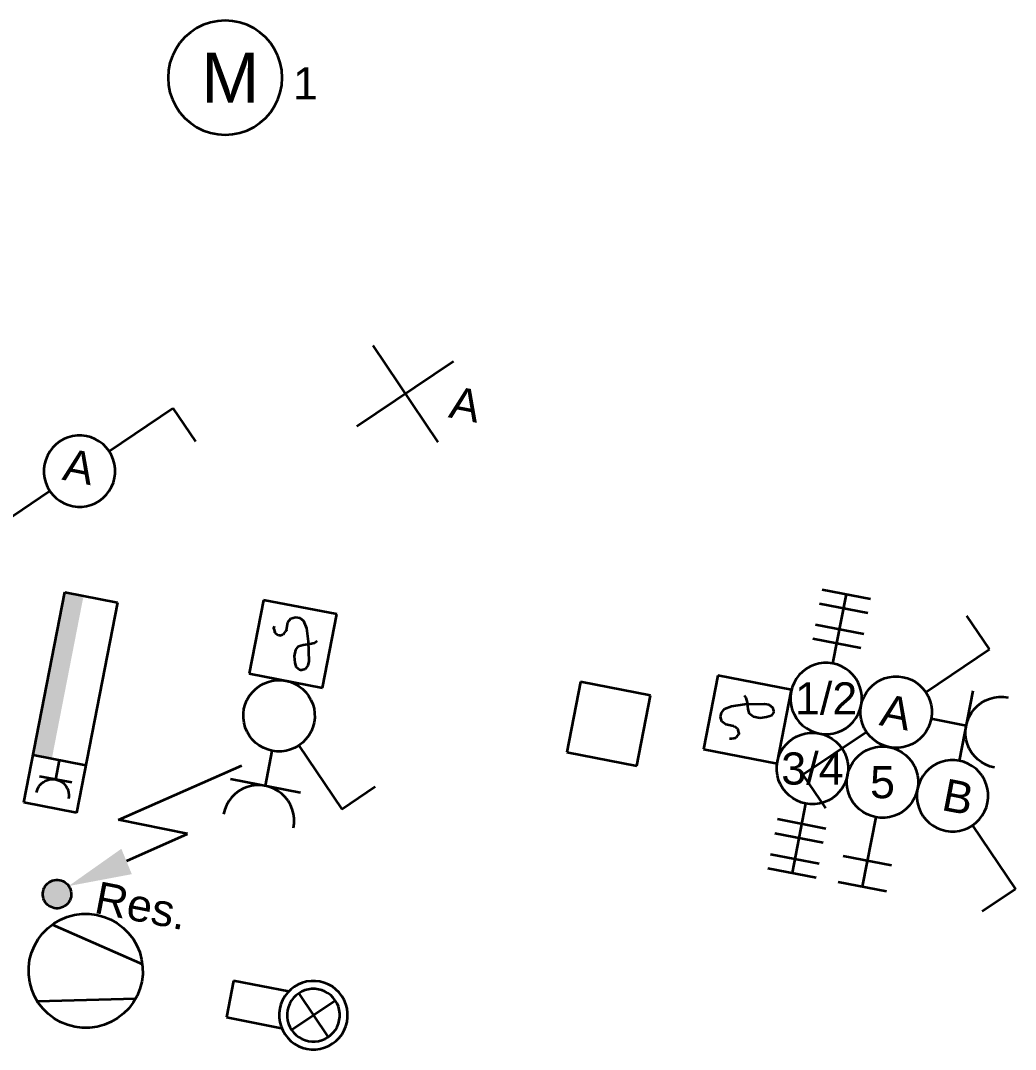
# Model space of a CAD drawing. Extents: x 800 to 1481, y 55 to 490.
# Drawn here: x 1403.79 to 1431.66, y 418.41 to 447.23 of the extents above; entities that cross this region are included whole.
import ezdxf

# ---------------------------------------------------------------- set-up
doc = ezdxf.new("R2010")
doc.units = 0
doc.layers.get('0').update_dxf_attribs({"lineweight": 18})
doc.layers.add('E_Licht', color=7, linetype='Continuous', lineweight=35, true_color=0x0080ff)
doc.layers.add('E_RTH', color=5, linetype='Continuous', lineweight=35, true_color=0x0000ff)
doc.styles.get("Standard").update_dxf_attribs({"font": 'arial.ttf'})

# ---------------------------------------------------------------- blocks, each defined once
blk = doc.blocks.new('Abzweigdose quadratisch (multi) UP-A0Q9B2YFAY', base_point=(1419.092, 426.355))
at = {"color": 0, "lineweight": -2}
for p, q in [((1419.474, 428.701), (1419.092, 426.738)), ((1421.437, 428.318), (1419.474, 428.701)), ((1421.055, 426.355), (1421.437, 428.318)), ((1419.092, 426.738), (1421.055, 426.355))]:
    blk.add_line(p, q, dxfattribs=at)
blk = doc.blocks.new('Spiegelschrank mit Steckdose R.-A0Q9B2YHAY', base_point=(1403.883, 425.04))
at = {"color": 0, "lineweight": -2}
for p, q in [((1403.883, 425.327), (1405.031, 431.216)), ((1405.031, 431.216), (1406.503, 430.929)), ((1406.503, 430.929), (1405.356, 425.04)), ((1405.614, 426.365), (1404.142, 426.652)), ((1404.773, 425.968), (1404.878, 426.508)), ((1405.224, 425.881), (1404.321, 426.056)), ((1404.271, 425.719), (1404.301, 425.771)), ((1404.301, 425.771), (1404.338, 425.819)), ((1404.338, 425.819), (1404.38, 425.862)), ((1404.38, 425.862), (1404.428, 425.898)), ((1404.428, 425.898), (1404.48, 425.929)), ((1404.48, 425.929), (1404.535, 425.952)), ((1404.535, 425.952), (1404.593, 425.968)), ((1404.593, 425.968), (1404.653, 425.976)), ((1404.653, 425.976), (1404.713, 425.976)), ((1404.713, 425.976), (1404.773, 425.968)), ((1404.773, 425.968), (1404.831, 425.953)), ((1404.831, 425.953), (1404.886, 425.93)), ((1404.886, 425.93), (1404.939, 425.9)), ((1404.939, 425.9), (1404.987, 425.864)), ((1404.987, 425.864), (1405.029, 425.822)), ((1405.029, 425.822), (1405.066, 425.774)), ((1405.066, 425.774), (1405.096, 425.722)), ((1404.233, 425.605), (1404.249, 425.663)), ((1404.249, 425.663), (1404.271, 425.719)), ((1405.096, 425.722), (1405.12, 425.667)), ((1405.12, 425.667), (1405.135, 425.609)), ((1405.135, 425.609), (1405.143, 425.549)), ((1405.144, 425.489), (1405.136, 425.429)), ((1405.143, 425.549), (1405.144, 425.489)), ((1405.356, 425.04), (1403.883, 425.327))]:
    blk.add_line(p, q, dxfattribs=at)
for points in [[(1405.553, 431.114), (1405.011, 431.114), (1405.031, 431.216)], [(1404.684, 426.652), (1404.142, 426.652), (1405.553, 431.114)], [(1404.142, 426.652), (1405.553, 431.114), (1405.011, 431.114)], [(1404.664, 426.55), (1404.684, 426.652), (1404.142, 426.652)]]:
    blk.add_solid(points, dxfattribs=at)
blk = doc.blocks.new('Ventilator-A0Q9B2YJAY', base_point=(1404.016, 419.012))
at = {"color": 0, "lineweight": -2}
for p, q in [((1404.719, 421.936), (1404.9, 422.041)), ((1404.9, 422.041), (1405.093, 422.122)), ((1405.093, 422.122), (1405.295, 422.177)), ((1405.295, 422.177), (1405.502, 422.205)), ((1405.502, 422.205), (1405.711, 422.206)), ((1405.711, 422.206), (1405.919, 422.179)), ((1405.919, 422.179), (1406.121, 422.126)), ((1406.121, 422.126), (1406.315, 422.046)), ((1406.315, 422.046), (1406.497, 421.942)), ((1404.406, 421.659), (1404.553, 421.807)), ((1404.553, 421.807), (1404.719, 421.936)), ((1404.677, 421.906), (1407.202, 420.798)), ((1406.497, 421.942), (1406.663, 421.816)), ((1406.663, 421.816), (1406.812, 421.668)), ((1404.175, 421.311), (1404.279, 421.492)), ((1404.279, 421.492), (1404.406, 421.659)), ((1406.812, 421.668), (1406.94, 421.503)), ((1406.94, 421.503), (1407.045, 421.322)), ((1404.096, 421.117), (1404.175, 421.311)), ((1407.045, 421.322), (1407.126, 421.129)), ((1407.126, 421.129), (1407.181, 420.927)), ((1404.016, 420.707), (1404.043, 420.915)), ((1404.043, 420.915), (1404.096, 421.117)), ((1407.181, 420.927), (1407.209, 420.72)), ((1404.017, 420.498), (1404.016, 420.707)), ((1407.209, 420.72), (1407.21, 420.51)), ((1404.045, 420.29), (1404.017, 420.498)), ((1404.1, 420.088), (1404.045, 420.29)), ((1407.184, 420.303), (1407.13, 420.1)), ((1407.21, 420.51), (1407.184, 420.303)), ((1404.181, 419.895), (1404.1, 420.088)), ((1407.13, 420.1), (1407.051, 419.907)), ((1404.286, 419.715), (1404.181, 419.895)), ((1404.258, 419.757), (1407.014, 419.836)), ((1404.414, 419.549), (1404.286, 419.715)), ((1406.947, 419.725), (1406.82, 419.558)), ((1407.051, 419.907), (1406.947, 419.725)), ((1404.563, 419.402), (1404.414, 419.549)), ((1404.729, 419.275), (1404.563, 419.402)), ((1406.673, 419.41), (1406.507, 419.282)), ((1406.82, 419.558), (1406.673, 419.41)), ((1404.911, 419.171), (1404.729, 419.275)), ((1405.105, 419.092), (1404.911, 419.171)), ((1406.326, 419.176), (1406.133, 419.096)), ((1406.507, 419.282), (1406.326, 419.176)), ((1405.307, 419.038), (1405.105, 419.092)), ((1405.515, 419.012), (1405.307, 419.038)), ((1405.724, 419.013), (1405.515, 419.012)), ((1405.931, 419.041), (1405.724, 419.013)), ((1406.133, 419.096), (1405.931, 419.041))]:
    blk.add_line(p, q, dxfattribs=at)
blk = doc.blocks.new('Elektroanschluss-A0Q9B2YLAY', base_point=(1404.41, 422.359))
at = {"color": 0, "lineweight": -2}
for p, q in [((1406.529, 424.836), (1409.986, 426.363)), ((1408.466, 424.445), (1406.529, 424.836)), ((1406.761, 423.691), (1408.466, 424.445)), ((1404.631, 423.116), (1404.679, 423.136)), ((1404.679, 423.136), (1404.73, 423.15)), ((1404.73, 423.15), (1404.782, 423.157)), ((1404.782, 423.157), (1404.834, 423.157)), ((1404.834, 423.157), (1404.886, 423.15)), ((1404.886, 423.15), (1404.936, 423.137)), ((1404.936, 423.137), (1404.985, 423.117)), ((1404.417, 422.834), (1404.43, 422.885)), ((1404.43, 422.885), (1404.45, 422.933)), ((1404.45, 422.933), (1404.476, 422.979)), ((1404.476, 422.979), (1404.508, 423.02)), ((1404.508, 423.02), (1404.544, 423.058)), ((1404.544, 423.058), (1404.586, 423.09)), ((1404.586, 423.09), (1404.631, 423.116)), ((1404.985, 423.117), (1405.03, 423.091)), ((1405.03, 423.091), (1405.072, 423.06)), ((1405.072, 423.06), (1405.109, 423.023)), ((1405.109, 423.023), (1405.141, 422.981)), ((1405.141, 422.981), (1405.167, 422.936)), ((1405.167, 422.936), (1405.188, 422.888)), ((1405.188, 422.888), (1405.201, 422.837)), ((1404.41, 422.782), (1404.417, 422.834)), ((1404.41, 422.73), (1404.41, 422.782)), ((1404.417, 422.678), (1404.41, 422.73)), ((1404.431, 422.628), (1404.417, 422.678)), ((1404.451, 422.58), (1404.431, 422.628)), ((1404.478, 422.534), (1404.451, 422.58)), ((1405.169, 422.582), (1405.143, 422.537)), ((1405.189, 422.631), (1405.169, 422.582)), ((1405.202, 422.681), (1405.189, 422.631)), ((1405.201, 422.837), (1405.208, 422.786)), ((1405.209, 422.733), (1405.202, 422.681)), ((1405.208, 422.786), (1405.209, 422.733)), ((1404.51, 422.493), (1404.478, 422.534)), ((1404.547, 422.456), (1404.51, 422.493)), ((1404.588, 422.424), (1404.547, 422.456)), ((1404.634, 422.398), (1404.588, 422.424)), ((1404.682, 422.379), (1404.634, 422.398)), ((1404.733, 422.365), (1404.682, 422.379)), ((1404.785, 422.359), (1404.733, 422.365)), ((1404.837, 422.359), (1404.785, 422.359)), ((1404.889, 422.366), (1404.837, 422.359)), ((1404.939, 422.38), (1404.889, 422.366)), ((1404.988, 422.4), (1404.939, 422.38)), ((1405.033, 422.426), (1404.988, 422.4)), ((1405.074, 422.458), (1405.033, 422.426)), ((1405.111, 422.495), (1405.074, 422.458)), ((1405.143, 422.537), (1405.111, 422.495))]:
    blk.add_line(p, q, dxfattribs=at)
for points in [[(1406.905, 423.317), (1405.605, 423.317), (1406.612, 424.028)], [(1404.985, 423.117), (1404.641, 423.117), (1404.929, 423.136)], [(1404.641, 423.117), (1404.929, 423.136), (1404.679, 423.136)], [(1404.929, 423.136), (1404.679, 423.136), (1404.886, 423.15)], [(1404.679, 423.136), (1404.886, 423.15), (1404.75, 423.15)], [(1404.886, 423.15), (1404.75, 423.15), (1404.782, 423.157)], [(1405.135, 422.984), (1406.905, 423.317), (1405.605, 423.317)], [(1405.198, 422.834), (1404.417, 422.834), (1405.188, 422.888)], [(1404.417, 422.834), (1405.188, 422.888), (1404.435, 422.888)], [(1405.188, 422.888), (1404.435, 422.888), (1405.165, 422.933)], [(1404.435, 422.888), (1405.165, 422.933), (1404.45, 422.933)], [(1405.165, 422.933), (1404.45, 422.933), (1405.141, 422.981)], [(1404.45, 422.933), (1405.141, 422.981), (1404.482, 422.981)], [(1405.141, 422.981), (1404.482, 422.981), (1405.106, 423.02)], [(1404.482, 422.981), (1405.106, 423.02), (1404.508, 423.02)], [(1405.106, 423.02), (1404.508, 423.02), (1405.072, 423.06)], [(1404.508, 423.02), (1405.072, 423.06), (1404.552, 423.06)], [(1405.072, 423.06), (1404.552, 423.06), (1405.027, 423.09)], [(1404.552, 423.06), (1405.027, 423.09), (1404.586, 423.09)], [(1405.027, 423.09), (1404.586, 423.09), (1404.985, 423.117)], [(1404.586, 423.09), (1404.985, 423.117), (1404.641, 423.117)], [(1405.205, 422.73), (1404.41, 422.73), (1405.208, 422.786)], [(1404.41, 422.73), (1405.208, 422.786), (1404.414, 422.786)], [(1404.42, 422.681), (1405.205, 422.73), (1404.41, 422.73)], [(1405.208, 422.786), (1404.414, 422.786), (1405.198, 422.834)], [(1404.414, 422.786), (1405.198, 422.834), (1404.417, 422.834)], [(1405.202, 422.681), (1404.42, 422.681), (1405.205, 422.73)], [(1404.431, 422.628), (1405.202, 422.681), (1404.42, 422.681)], [(1405.184, 422.628), (1404.431, 422.628), (1405.202, 422.681)], [(1404.454, 422.582), (1405.184, 422.628), (1404.431, 422.628)], [(1405.169, 422.582), (1404.454, 422.582), (1405.184, 422.628)], [(1404.478, 422.534), (1405.169, 422.582), (1404.454, 422.582)], [(1405.137, 422.534), (1404.478, 422.534), (1405.169, 422.582)], [(1404.512, 422.495), (1405.137, 422.534), (1404.478, 422.534)], [(1405.111, 422.495), (1404.512, 422.495), (1405.137, 422.534)], [(1404.547, 422.456), (1405.111, 422.495), (1404.512, 422.495)], [(1405.067, 422.456), (1404.547, 422.456), (1405.111, 422.495)], [(1404.592, 422.426), (1405.067, 422.456), (1404.547, 422.456)], [(1405.033, 422.426), (1404.592, 422.426), (1405.067, 422.456)], [(1404.634, 422.398), (1405.033, 422.426), (1404.592, 422.426)], [(1404.977, 422.398), (1404.634, 422.398), (1405.033, 422.426)], [(1404.69, 422.38), (1404.977, 422.398), (1404.634, 422.398)], [(1404.939, 422.38), (1404.69, 422.38), (1404.977, 422.398)], [(1404.733, 422.365), (1404.939, 422.38), (1404.69, 422.38)], [(1404.869, 422.365), (1404.733, 422.365), (1404.939, 422.38)], [(1404.837, 422.359), (1404.869, 422.365), (1404.733, 422.365)]]:
    blk.add_solid(points, dxfattribs=at)
blk = doc.blocks.new('Bauteilbeschriftung-A0Q9B2YNAY', base_point=(1405.815, 421.785))
at = {"color": 0, "linetype": 'ByBlock', "lineweight": -2, "ltscale": 0.35, "insert": (1405.987, 423.123), "char_height": 0.9, "attachment_point": 1, "rotation": 348.97}
blk.add_mtext('{\\fArial;Res.}', dxfattribs=at)
blk = doc.blocks.new('Temperaturmelder_ UP-A0Q9B2YPAY', base_point=(1410.19, 428.535))
at = {"color": 0, "linetype": 'ByBlock', "lineweight": -2, "ltscale": 0.35}
for p, q in [((1410.592, 430.998), (1410.19, 428.937)), ((1412.653, 430.597), (1410.592, 430.998)), ((1411.238, 430.157), (1411.28, 430.375)), ((1411.28, 430.375), (1411.362, 430.481)), ((1411.362, 430.481), (1411.492, 430.517)), ((1411.492, 430.517), (1411.609, 430.494)), ((1411.609, 430.494), (1411.716, 430.413)), ((1411.716, 430.413), (1411.799, 430.213)), ((1412.252, 428.535), (1412.653, 430.597)), ((1410.883, 430.217), (1410.885, 430.226)), ((1410.883, 430.208), (1410.883, 430.217)), ((1410.884, 430.2), (1410.883, 430.208)), ((1410.886, 430.191), (1410.884, 430.2)), ((1410.893, 430.267), (1410.885, 430.226)), ((1410.886, 430.191), (1410.912, 430.097)), ((1410.915, 430.09), (1410.912, 430.097)), ((1410.918, 430.084), (1410.915, 430.09)), ((1410.922, 430.078), (1410.918, 430.084)), ((1410.927, 430.072), (1410.922, 430.078)), ((1410.932, 430.068), (1410.927, 430.072)), ((1410.932, 430.068), (1411.001, 430.014)), ((1411.164, 430.048), (1411.224, 430.125)), ((1411.229, 430.133), (1411.224, 430.125)), ((1411.233, 430.14), (1411.229, 430.133)), ((1411.236, 430.148), (1411.233, 430.14)), ((1411.238, 430.157), (1411.236, 430.148)), ((1411.799, 430.213), (1411.848, 429.837)), ((1411.007, 430.01), (1411.001, 430.014)), ((1411.014, 430.007), (1411.007, 430.01)), ((1411.021, 430.005), (1411.014, 430.007)), ((1411.028, 430.003), (1411.021, 430.005)), ((1411.036, 430.003), (1411.028, 430.003)), ((1411.043, 430.003), (1411.036, 430.003)), ((1411.051, 430.005), (1411.043, 430.003)), ((1411.051, 430.005), (1411.135, 430.028)), ((1411.142, 430.031), (1411.135, 430.028)), ((1411.148, 430.034), (1411.142, 430.031)), ((1411.154, 430.038), (1411.148, 430.034)), ((1411.159, 430.043), (1411.154, 430.038)), ((1411.164, 430.048), (1411.159, 430.043)), ((1411.707, 429.742), (1411.895, 429.766)), ((1411.848, 429.837), (1411.862, 429.284)), ((1411.895, 429.766), (1412.025, 429.802)), ((1412.025, 429.802), (1412.095, 429.85)), ((1411.462, 429.423), (1411.496, 429.599)), ((1411.496, 429.599), (1411.578, 429.706)), ((1411.578, 429.706), (1411.707, 429.742)), ((1411.486, 429.235), (1411.462, 429.423)), ((1411.522, 429.105), (1411.486, 429.235)), ((1411.862, 429.284), (1411.84, 429.166)), ((1410.19, 428.937), (1412.252, 428.535)), ((1411.599, 429.046), (1411.522, 429.105)), ((1411.607, 429.041), (1411.599, 429.046)), ((1411.616, 429.037), (1411.607, 429.041)), ((1411.625, 429.033), (1411.616, 429.037)), ((1411.635, 429.031), (1411.625, 429.033)), ((1411.645, 429.031), (1411.635, 429.031)), ((1411.655, 429.032), (1411.645, 429.031)), ((1411.665, 429.034), (1411.655, 429.032)), ((1411.758, 429.06), (1411.665, 429.034)), ((1411.84, 429.166), (1411.758, 429.06))]:
    blk.add_line(p, q, dxfattribs=at)
blk = doc.blocks.new('Schalter_ Schema 0_ UP-A0Q9B2YRAY', base_point=(1410.032, 425.141))
at = {"color": 0, "linetype": 'ByBlock', "lineweight": -2, "ltscale": 0.35}
for p, q in [((1410.471, 428.584), (1410.584, 428.65)), ((1410.584, 428.65), (1410.705, 428.7)), ((1410.705, 428.7), (1410.831, 428.735)), ((1410.831, 428.735), (1410.96, 428.752)), ((1410.96, 428.752), (1411.091, 428.753)), ((1411.091, 428.753), (1411.221, 428.736)), ((1411.221, 428.736), (1411.347, 428.703)), ((1411.347, 428.703), (1411.468, 428.653)), ((1411.468, 428.653), (1411.582, 428.588)), ((1410.196, 428.307), (1410.275, 428.411)), ((1410.275, 428.411), (1410.367, 428.504)), ((1410.367, 428.504), (1410.471, 428.584)), ((1411.582, 428.588), (1411.686, 428.509)), ((1411.686, 428.509), (1411.779, 428.417)), ((1411.779, 428.417), (1411.859, 428.313)), ((1410.048, 427.946), (1410.082, 428.072)), ((1410.082, 428.072), (1410.131, 428.193)), ((1410.131, 428.193), (1410.196, 428.307)), ((1411.859, 428.313), (1411.925, 428.2)), ((1411.925, 428.2), (1411.975, 428.08)), ((1411.975, 428.08), (1412.01, 427.954)), ((1410.032, 427.816), (1410.048, 427.946)), ((1410.032, 427.685), (1410.032, 427.816)), ((1412.01, 427.954), (1412.027, 427.824)), ((1412.027, 427.824), (1412.028, 427.693)), ((1410.05, 427.556), (1410.032, 427.685)), ((1410.084, 427.43), (1410.05, 427.556)), ((1412.011, 427.563), (1411.978, 427.437)), ((1412.028, 427.693), (1412.011, 427.563)), ((1410.135, 427.309), (1410.084, 427.43)), ((1410.2, 427.196), (1410.135, 427.309)), ((1410.28, 427.092), (1410.2, 427.196)), ((1411.863, 427.202), (1411.784, 427.098)), ((1411.928, 427.316), (1411.863, 427.202)), ((1411.978, 427.437), (1411.928, 427.316)), ((1410.373, 427), (1410.28, 427.092)), ((1410.477, 426.921), (1410.373, 427)), ((1410.591, 426.856), (1410.477, 426.921)), ((1411.589, 426.925), (1411.476, 426.86)), ((1411.588, 426.925), (1412.791, 425.141)), ((1411.692, 427.005), (1411.589, 426.925)), ((1411.784, 427.098), (1411.692, 427.005)), ((1410.712, 426.806), (1410.591, 426.856)), ((1410.838, 426.773), (1410.712, 426.806)), ((1410.968, 426.757), (1410.838, 426.773)), ((1411.099, 426.757), (1410.968, 426.757)), ((1411.229, 426.775), (1411.099, 426.757)), ((1411.355, 426.809), (1411.229, 426.775)), ((1411.476, 426.86), (1411.355, 426.809)), ((1412.791, 425.141), (1413.726, 425.771))]:
    blk.add_line(p, q, dxfattribs=at)
blk = doc.blocks.new('Steckdose T13_ UP-A0Q9B2YTAY', base_point=(1409.474, 424.619))
at = {"color": 0, "linetype": 'ByBlock', "lineweight": -2, "ltscale": 0.35}
for p, q in [((1410.647, 425.792), (1410.838, 426.773)), ((1411.629, 425.6), (1409.666, 425.983)), ((1410.131, 425.756), (1410.01, 425.705)), ((1410.257, 425.79), (1410.131, 425.756)), ((1410.387, 425.808), (1410.257, 425.79)), ((1410.517, 425.808), (1410.387, 425.808)), ((1410.647, 425.792), (1410.517, 425.808)), ((1410.774, 425.758), (1410.647, 425.792)), ((1410.895, 425.709), (1410.774, 425.758)), ((1409.702, 425.466), (1409.622, 425.362)), ((1409.794, 425.559), (1409.702, 425.466)), ((1409.897, 425.639), (1409.794, 425.559)), ((1410.01, 425.705), (1409.897, 425.639)), ((1411.008, 425.644), (1410.895, 425.709)), ((1411.112, 425.564), (1411.008, 425.644)), ((1411.205, 425.472), (1411.112, 425.564)), ((1411.285, 425.369), (1411.205, 425.472)), ((1409.557, 425.249), (1409.508, 425.128)), ((1409.622, 425.362), (1409.557, 425.249)), ((1411.351, 425.256), (1411.285, 425.369)), ((1411.402, 425.135), (1411.351, 425.256)), ((1409.508, 425.128), (1409.474, 425.001)), ((1411.436, 425.009), (1411.402, 425.135)), ((1411.454, 424.879), (1411.436, 425.009)), ((1411.454, 424.749), (1411.454, 424.879)), ((1411.438, 424.619), (1411.454, 424.749))]:
    blk.add_line(p, q, dxfattribs=at)
blk = doc.blocks.new('Deckenauslass-A0Q9B2YVAY', base_point=(1413.212, 435.424))
at = {"color": 0, "lineweight": -2}
for p, q in [((1413.654, 438.131), (1415.478, 435.424)), ((1413.212, 435.866), (1415.919, 437.69))]:
    blk.add_line(p, q, dxfattribs=at)
blk = doc.blocks.new('Bauteilbeschriftung-A0Q9B2YXAY', base_point=(1415.752, 435.96))
at = {"color": 0, "linetype": 'ByBlock', "lineweight": -2, "ltscale": 0.35, "insert": (1415.924, 437.004), "char_height": 0.9, "attachment_point": 1, "rotation": 348.97}
blk.add_mtext('{\\fArial;A}', dxfattribs=at)
blk = doc.blocks.new('Motor allgemein-A0Q9B2Z3AY', base_point=(1407.921, 444.031))
at = {"color": 0, "linetype": 'ByBlock', "lineweight": -2, "ltscale": 0.35}
for p, q in [((1408.908, 447.109), (1408.721, 447.017)), ((1409.107, 447.177), (1408.908, 447.109)), ((1409.312, 447.217), (1409.107, 447.177)), ((1409.521, 447.231), (1409.312, 447.217)), ((1409.73, 447.217), (1409.521, 447.231)), ((1409.935, 447.177), (1409.73, 447.217)), ((1410.133, 447.109), (1409.935, 447.177)), ((1410.321, 447.017), (1410.133, 447.109)), ((1408.547, 446.9), (1408.389, 446.762)), ((1408.721, 447.017), (1408.547, 446.9)), ((1410.495, 446.9), (1410.321, 447.017)), ((1410.652, 446.762), (1410.495, 446.9)), ((1408.251, 446.605), (1408.135, 446.431)), ((1408.389, 446.762), (1408.251, 446.605)), ((1410.79, 446.605), (1410.652, 446.762)), ((1410.906, 446.431), (1410.79, 446.605)), ((1408.042, 446.243), (1407.975, 446.045)), ((1408.135, 446.431), (1408.042, 446.243)), ((1410.999, 446.243), (1410.906, 446.431)), ((1411.066, 446.045), (1410.999, 446.243)), ((1407.975, 446.045), (1407.934, 445.84)), ((1411.107, 445.84), (1411.066, 446.045)), ((1407.934, 445.84), (1407.921, 445.631)), ((1407.921, 445.631), (1407.934, 445.422)), ((1411.121, 445.631), (1411.107, 445.84)), ((1411.107, 445.422), (1411.121, 445.631)), ((1407.934, 445.422), (1407.975, 445.217)), ((1411.066, 445.217), (1411.107, 445.422)), ((1407.975, 445.217), (1408.042, 445.019)), ((1410.999, 445.019), (1411.066, 445.217)), ((1408.042, 445.019), (1408.135, 444.831)), ((1408.135, 444.831), (1408.251, 444.657)), ((1410.79, 444.657), (1410.906, 444.831)), ((1410.906, 444.831), (1410.999, 445.019)), ((1408.251, 444.657), (1408.389, 444.5)), ((1408.389, 444.5), (1408.547, 444.362)), ((1410.495, 444.362), (1410.652, 444.5)), ((1410.652, 444.5), (1410.79, 444.657)), ((1408.547, 444.362), (1408.721, 444.245)), ((1408.721, 444.245), (1408.908, 444.153)), ((1410.133, 444.153), (1410.321, 444.245)), ((1410.321, 444.245), (1410.495, 444.362)), ((1408.908, 444.153), (1409.107, 444.086)), ((1409.107, 444.086), (1409.312, 444.045)), ((1409.312, 444.045), (1409.521, 444.031)), ((1409.521, 444.031), (1409.73, 444.045)), ((1409.73, 444.045), (1409.935, 444.086)), ((1409.935, 444.086), (1410.133, 444.153))]:
    blk.add_line(p, q, dxfattribs=at)
at = {"color": 0, "linetype": 'ByBlock', "lineweight": -2, "ltscale": 0.35, "insert": (1408.851, 446.331), "char_height": 1.4, "attachment_point": 1}
blk.add_mtext('{\\fArial;M}', dxfattribs=at)
blk = doc.blocks.new('Bauteilbeschriftung-A0Q9B2Z5AY', base_point=(1411.421, 445.022))
at = {"color": 0, "linetype": 'ByBlock', "lineweight": -2, "ltscale": 0.35, "insert": (1411.421, 445.922), "char_height": 0.9, "attachment_point": 1}
blk.add_mtext('{\\fArial;1}', dxfattribs=at)
blk = doc.blocks.new('Temperaturmelder_ UP-A0Q9B2ZZAY', base_point=(1422.921, 426.42))
at = {"color": 0, "linetype": 'ByBlock', "lineweight": -2, "ltscale": 0.35}
for p, q in [((1423.322, 428.882), (1422.921, 426.821)), ((1425.384, 428.481), (1423.322, 428.882)), ((1424.117, 428.254), (1424.069, 428.324)), ((1424.982, 426.42), (1425.384, 428.481)), ((1423.706, 428.028), (1424.082, 428.077)), ((1424.082, 428.077), (1424.635, 428.092)), ((1424.153, 428.125), (1424.117, 428.254)), ((1424.177, 427.937), (1424.153, 428.125)), ((1424.635, 428.092), (1424.753, 428.069)), ((1424.753, 428.069), (1424.859, 427.987)), ((1423.402, 427.721), (1423.425, 427.839)), ((1423.425, 427.839), (1423.506, 427.945)), ((1423.506, 427.945), (1423.706, 428.028)), ((1424.213, 427.807), (1424.177, 427.937)), ((1424.319, 427.725), (1424.213, 427.807)), ((1424.814, 427.751), (1424.684, 427.715)), ((1424.872, 427.828), (1424.814, 427.751)), ((1424.859, 427.987), (1424.885, 427.894)), ((1424.878, 427.836), (1424.872, 427.828)), ((1424.882, 427.845), (1424.878, 427.836)), ((1424.886, 427.855), (1424.882, 427.845)), ((1424.885, 427.894), (1424.887, 427.884)), ((1424.887, 427.864), (1424.886, 427.855)), ((1424.887, 427.884), (1424.888, 427.874)), ((1424.888, 427.874), (1424.887, 427.864)), ((1423.438, 427.592), (1423.402, 427.721)), ((1423.544, 427.51), (1423.438, 427.592)), ((1423.762, 427.467), (1423.544, 427.51)), ((1423.762, 427.467), (1423.77, 427.465)), ((1423.77, 427.465), (1423.779, 427.462)), ((1423.779, 427.462), (1423.786, 427.458)), ((1424.496, 427.691), (1424.319, 427.725)), ((1424.684, 427.715), (1424.496, 427.691)), ((1423.786, 427.458), (1423.793, 427.453)), ((1423.871, 427.393), (1423.793, 427.453)), ((1423.851, 427.161), (1423.905, 427.231)), ((1423.871, 427.393), (1423.876, 427.389)), ((1423.876, 427.389), (1423.881, 427.383)), ((1423.881, 427.383), (1423.885, 427.377)), ((1423.885, 427.377), (1423.888, 427.371)), ((1423.888, 427.371), (1423.891, 427.364)), ((1423.914, 427.28), (1423.891, 427.364)), ((1423.909, 427.237), (1423.905, 427.231)), ((1423.912, 427.243), (1423.909, 427.237)), ((1423.914, 427.25), (1423.912, 427.243)), ((1423.914, 427.28), (1423.916, 427.273)), ((1423.916, 427.258), (1423.914, 427.25)), ((1423.916, 427.273), (1423.916, 427.265)), ((1423.916, 427.265), (1423.916, 427.258)), ((1423.652, 427.122), (1423.693, 427.114)), ((1423.702, 427.113), (1423.693, 427.114)), ((1423.711, 427.113), (1423.702, 427.113)), ((1423.719, 427.113), (1423.711, 427.113)), ((1423.728, 427.115), (1423.719, 427.113)), ((1423.728, 427.115), (1423.822, 427.141)), ((1423.829, 427.144), (1423.822, 427.141)), ((1423.835, 427.147), (1423.829, 427.144)), ((1423.841, 427.151), (1423.835, 427.147)), ((1423.847, 427.156), (1423.841, 427.151)), ((1423.851, 427.161), (1423.847, 427.156)), ((1422.921, 426.821), (1424.982, 426.42))]:
    blk.add_line(p, q, dxfattribs=at)
blk = doc.blocks.new('Storentaster_ UP_ 2-fach-A0Q9B301AY', base_point=(1424.727, 423.225))
at = {"color": 0, "lineweight": -2}
for p, q in [((1425.414, 427.107), (1425.527, 427.173)), ((1425.527, 427.173), (1425.648, 427.223)), ((1425.648, 427.223), (1425.774, 427.257)), ((1425.774, 427.257), (1425.904, 427.275)), ((1425.904, 427.275), (1426.035, 427.276)), ((1426.035, 427.276), (1426.164, 427.259)), ((1426.164, 427.259), (1426.291, 427.226)), ((1426.291, 427.226), (1426.412, 427.176)), ((1426.412, 427.176), (1426.525, 427.111)), ((1425.139, 426.83), (1425.219, 426.934)), ((1425.219, 426.934), (1425.311, 427.027)), ((1425.311, 427.027), (1425.414, 427.107)), ((1426.525, 427.111), (1426.629, 427.032)), ((1426.629, 427.032), (1426.722, 426.94)), ((1426.722, 426.94), (1426.802, 426.836)), ((1424.991, 426.469), (1425.025, 426.595)), ((1425.025, 426.595), (1425.074, 426.716)), ((1425.074, 426.716), (1425.139, 426.83)), ((1426.802, 426.836), (1426.868, 426.723)), ((1426.868, 426.723), (1426.919, 426.603)), ((1426.919, 426.603), (1426.953, 426.476)), ((1424.975, 426.339), (1424.991, 426.469)), ((1424.975, 426.208), (1424.975, 426.339)), ((1426.953, 426.476), (1426.971, 426.347)), ((1426.971, 426.347), (1426.971, 426.216)), ((1424.993, 426.079), (1424.975, 426.208)), ((1425.027, 425.952), (1424.993, 426.079)), ((1426.955, 426.086), (1426.921, 425.96)), ((1426.971, 426.216), (1426.955, 426.086)), ((1425.078, 425.832), (1425.027, 425.952)), ((1425.144, 425.719), (1425.078, 425.832)), ((1426.872, 425.839), (1426.807, 425.725)), ((1426.921, 425.96), (1426.872, 425.839)), ((1425.224, 425.615), (1425.144, 425.719)), ((1425.317, 425.523), (1425.224, 425.615)), ((1425.421, 425.444), (1425.317, 425.523)), ((1425.534, 425.379), (1425.421, 425.444)), ((1426.532, 425.448), (1426.419, 425.382)), ((1426.635, 425.528), (1426.532, 425.448)), ((1426.727, 425.621), (1426.635, 425.528)), ((1426.807, 425.725), (1426.727, 425.621)), ((1425.782, 425.296), (1425.404, 423.357)), ((1425.655, 425.329), (1425.534, 425.379)), ((1425.782, 425.296), (1425.655, 425.329)), ((1425.912, 425.279), (1425.782, 425.296)), ((1426.042, 425.28), (1425.912, 425.279)), ((1426.172, 425.297), (1426.042, 425.28)), ((1426.298, 425.332), (1426.172, 425.297)), ((1426.419, 425.382), (1426.298, 425.332)), ((1424.994, 424.863), (1426.349, 424.599)), ((1424.918, 424.47), (1426.272, 424.206)), ((1424.803, 423.881), (1426.158, 423.617)), ((1424.727, 423.489), (1426.081, 423.225))]:
    blk.add_line(p, q, dxfattribs=at)
blk = doc.blocks.new('Bauteilbeschriftung-A0Q9B303AY', base_point=(1425.099, 425.827))
at = {"color": 0, "linetype": 'ByBlock', "lineweight": -2, "ltscale": 0.35, "insert": (1425.099, 426.727), "char_height": 0.9, "attachment_point": 1}
blk.add_mtext('{\\fArial;3/4}', dxfattribs=at)
blk = doc.blocks.new('Storentaster_ UP_ 2-fach-A0Q9B305AY', base_point=(1425.357, 427.242))
at = {"color": 0, "lineweight": -2}
for p, q in [((1426.247, 431.293), (1427.602, 431.029)), ((1426.547, 429.222), (1426.925, 431.161)), ((1426.171, 430.901), (1427.525, 430.637)), ((1426.056, 430.312), (1427.411, 430.048)), ((1425.98, 429.919), (1427.334, 429.655)), ((1426.157, 429.221), (1426.03, 429.186)), ((1426.286, 429.238), (1426.157, 429.221)), ((1426.417, 429.239), (1426.286, 429.238)), ((1426.547, 429.222), (1426.417, 429.239)), ((1426.673, 429.189), (1426.547, 429.222)), ((1426.794, 429.139), (1426.673, 429.189)), ((1425.693, 428.99), (1425.601, 428.897)), ((1425.797, 429.07), (1425.693, 428.99)), ((1425.91, 429.136), (1425.797, 429.07)), ((1426.03, 429.186), (1425.91, 429.136)), ((1426.908, 429.074), (1426.794, 429.139)), ((1427.012, 428.995), (1426.908, 429.074)), ((1427.105, 428.903), (1427.012, 428.995)), ((1427.185, 428.799), (1427.105, 428.903)), ((1425.457, 428.679), (1425.407, 428.558)), ((1425.522, 428.793), (1425.457, 428.679)), ((1425.601, 428.897), (1425.522, 428.793)), ((1427.251, 428.686), (1427.185, 428.799)), ((1427.301, 428.566), (1427.251, 428.686)), ((1425.374, 428.432), (1425.357, 428.302)), ((1425.407, 428.558), (1425.374, 428.432)), ((1427.336, 428.439), (1427.301, 428.566)), ((1427.353, 428.31), (1427.336, 428.439)), ((1425.357, 428.302), (1425.358, 428.171)), ((1425.358, 428.171), (1425.376, 428.042)), ((1425.376, 428.042), (1425.41, 427.915)), ((1427.304, 427.923), (1427.337, 428.049)), ((1427.337, 428.049), (1427.354, 428.179)), ((1427.354, 428.179), (1427.353, 428.31)), ((1425.41, 427.915), (1425.46, 427.795)), ((1425.46, 427.795), (1425.526, 427.682)), ((1427.189, 427.688), (1427.254, 427.802)), ((1427.254, 427.802), (1427.304, 427.923)), ((1425.526, 427.682), (1425.606, 427.578)), ((1425.606, 427.578), (1425.699, 427.486)), ((1425.699, 427.486), (1425.803, 427.407)), ((1426.914, 427.411), (1427.018, 427.491)), ((1427.018, 427.491), (1427.11, 427.584)), ((1427.11, 427.584), (1427.189, 427.688)), ((1425.803, 427.407), (1425.917, 427.342)), ((1425.917, 427.342), (1426.038, 427.292)), ((1426.038, 427.292), (1426.164, 427.259)), ((1426.164, 427.259), (1426.294, 427.242)), ((1426.294, 427.242), (1426.425, 427.243)), ((1426.425, 427.243), (1426.554, 427.261)), ((1426.554, 427.261), (1426.681, 427.295)), ((1426.681, 427.295), (1426.801, 427.345)), ((1426.801, 427.345), (1426.914, 427.411))]:
    blk.add_line(p, q, dxfattribs=at)
blk = doc.blocks.new('Bauteilbeschriftung-A0Q9B307AY', base_point=(1425.482, 427.791))
at = {"color": 0, "linetype": 'ByBlock', "lineweight": -2, "ltscale": 0.35, "insert": (1425.482, 428.691), "char_height": 0.9, "attachment_point": 1}
blk.add_mtext('{\\fArial;1/2}', dxfattribs=at)
blk = doc.blocks.new('Storentaster_ UP-A0Q9B309AY', base_point=(1426.69, 422.842))
at = {"color": 0, "lineweight": -2}
for p, q in [((1427.737, 426.875), (1427.867, 426.893)), ((1427.867, 426.893), (1427.998, 426.893)), ((1427.998, 426.893), (1428.127, 426.877)), ((1427.182, 426.551), (1427.274, 426.644)), ((1427.274, 426.644), (1427.377, 426.724)), ((1427.377, 426.724), (1427.49, 426.79)), ((1427.49, 426.79), (1427.611, 426.841)), ((1427.611, 426.841), (1427.737, 426.875)), ((1428.127, 426.877), (1428.254, 426.843)), ((1428.254, 426.843), (1428.375, 426.794)), ((1428.375, 426.794), (1428.488, 426.729)), ((1428.488, 426.729), (1428.593, 426.649)), ((1428.593, 426.649), (1428.685, 426.557)), ((1426.988, 426.213), (1427.038, 426.334)), ((1427.038, 426.334), (1427.102, 426.447)), ((1427.102, 426.447), (1427.182, 426.551)), ((1428.685, 426.557), (1428.765, 426.454)), ((1428.765, 426.454), (1428.831, 426.341)), ((1428.831, 426.341), (1428.882, 426.22)), ((1426.938, 425.956), (1426.955, 426.086)), ((1426.955, 426.086), (1426.988, 426.213)), ((1428.882, 426.22), (1428.916, 426.094)), ((1428.916, 426.094), (1428.934, 425.964)), ((1426.939, 425.826), (1426.938, 425.956)), ((1426.956, 425.696), (1426.939, 425.826)), ((1428.934, 425.833), (1428.918, 425.704)), ((1428.934, 425.964), (1428.934, 425.833)), ((1426.99, 425.57), (1426.956, 425.696)), ((1427.041, 425.449), (1426.99, 425.57)), ((1427.107, 425.336), (1427.041, 425.449)), ((1428.835, 425.456), (1428.77, 425.343)), ((1428.884, 425.577), (1428.835, 425.456)), ((1428.918, 425.704), (1428.884, 425.577)), ((1427.187, 425.233), (1427.107, 425.336)), ((1427.28, 425.141), (1427.187, 425.233)), ((1428.691, 425.239), (1428.598, 425.146)), ((1428.77, 425.343), (1428.691, 425.239)), ((1427.384, 425.061), (1427.28, 425.141)), ((1427.745, 424.913), (1427.367, 422.974)), ((1427.497, 424.996), (1427.384, 425.061)), ((1427.618, 424.947), (1427.497, 424.996)), ((1427.745, 424.913), (1427.618, 424.947)), ((1427.875, 424.897), (1427.745, 424.913)), ((1428.005, 424.897), (1427.875, 424.897)), ((1428.135, 424.915), (1428.005, 424.897)), ((1428.261, 424.949), (1428.135, 424.915)), ((1428.382, 425), (1428.261, 424.949)), ((1428.495, 425.066), (1428.382, 425)), ((1428.598, 425.146), (1428.495, 425.066)), ((1426.831, 423.833), (1428.186, 423.569)), ((1426.69, 423.106), (1428.044, 422.842))]:
    blk.add_line(p, q, dxfattribs=at)
blk = doc.blocks.new('Bauteilbeschriftung-A0Q9B30BAY', base_point=(1427.587, 425.445))
at = {"color": 0, "linetype": 'ByBlock', "lineweight": -2, "ltscale": 0.35, "insert": (1427.587, 426.345), "char_height": 0.9, "attachment_point": 1}
blk.add_mtext('{\\fArial;5}', dxfattribs=at)
blk = doc.blocks.new('Schalter_ Schema 3_ UP-A0Q9B30DAY', base_point=(1425.705, 425.162))
at = {"color": 0, "linetype": 'ByBlock', "lineweight": -2, "ltscale": 0.35}
for p, q in [((1430.932, 429.619), (1430.302, 430.554)), ((1429.148, 428.417), (1430.932, 429.619)), ((1427.656, 428.607), (1427.76, 428.687)), ((1427.76, 428.687), (1427.873, 428.753)), ((1427.873, 428.753), (1427.993, 428.804)), ((1427.993, 428.804), (1428.12, 428.838)), ((1428.12, 428.838), (1428.249, 428.856)), ((1428.249, 428.856), (1428.38, 428.856)), ((1428.38, 428.856), (1428.51, 428.84)), ((1428.51, 428.84), (1428.636, 428.806)), ((1428.636, 428.806), (1428.757, 428.757)), ((1428.757, 428.757), (1428.871, 428.692)), ((1428.871, 428.692), (1428.975, 428.612)), ((1428.975, 428.612), (1429.068, 428.52)), ((1427.42, 428.297), (1427.485, 428.41)), ((1427.485, 428.41), (1427.564, 428.514)), ((1427.564, 428.514), (1427.656, 428.607)), ((1429.068, 428.52), (1429.148, 428.417)), ((1429.148, 428.417), (1429.214, 428.304)), ((1427.321, 427.92), (1427.337, 428.049)), ((1427.337, 428.049), (1427.37, 428.176)), ((1427.37, 428.176), (1427.42, 428.297)), ((1429.214, 428.304), (1429.264, 428.183)), ((1429.264, 428.183), (1429.299, 428.057)), ((1429.299, 428.057), (1429.316, 427.927)), ((1427.321, 427.789), (1427.321, 427.92)), ((1427.339, 427.659), (1427.321, 427.789)), ((1429.317, 427.797), (1429.3, 427.667)), ((1429.316, 427.927), (1429.317, 427.797)), ((1427.373, 427.533), (1427.339, 427.659)), ((1427.423, 427.412), (1427.373, 427.533)), ((1429.267, 427.54), (1429.217, 427.419)), ((1429.3, 427.667), (1429.267, 427.54)), ((1427.489, 427.299), (1425.705, 426.097)), ((1427.489, 427.299), (1427.423, 427.412)), ((1427.569, 427.196), (1427.489, 427.299)), ((1427.662, 427.104), (1427.569, 427.196)), ((1429.073, 427.202), (1428.981, 427.109)), ((1429.152, 427.306), (1429.073, 427.202)), ((1429.217, 427.419), (1429.152, 427.306)), ((1427.766, 427.024), (1427.662, 427.104)), ((1427.88, 426.959), (1427.766, 427.024)), ((1428.001, 426.91), (1427.88, 426.959)), ((1428.127, 426.877), (1428.001, 426.91)), ((1428.644, 426.912), (1428.518, 426.878)), ((1428.764, 426.963), (1428.644, 426.912)), ((1428.877, 427.029), (1428.764, 426.963)), ((1428.981, 427.109), (1428.877, 427.029)), ((1428.257, 426.86), (1428.127, 426.877)), ((1428.388, 426.86), (1428.257, 426.86)), ((1428.518, 426.878), (1428.388, 426.86)), ((1425.705, 426.097), (1426.335, 425.162))]:
    blk.add_line(p, q, dxfattribs=at)
blk = doc.blocks.new('Bauteilbeschriftung-A0Q9B30FAY', base_point=(1427.819, 427.336))
at = {"color": 0, "linetype": 'ByBlock', "lineweight": -2, "ltscale": 0.35, "insert": (1427.992, 428.38), "char_height": 0.9, "attachment_point": 1, "rotation": 348.97}
blk.add_mtext('{\\fArial;A}', dxfattribs=at)
blk = doc.blocks.new('Schalter_ Schema 0_ UP-A0Q9B30HAY', base_point=(1428.901, 422.269))
at = {"color": 0, "linetype": 'ByBlock', "lineweight": -2, "ltscale": 0.35}
for p, q in [((1429.34, 426.342), (1429.237, 426.262)), ((1429.453, 426.408), (1429.34, 426.342)), ((1429.574, 426.458), (1429.453, 426.408)), ((1429.7, 426.492), (1429.574, 426.458)), ((1429.83, 426.51), (1429.7, 426.492)), ((1429.961, 426.511), (1429.83, 426.51)), ((1430.09, 426.494), (1429.961, 426.511)), ((1430.217, 426.461), (1430.09, 426.494)), ((1430.338, 426.411), (1430.217, 426.461)), ((1430.452, 426.346), (1430.338, 426.411)), ((1430.556, 426.267), (1430.452, 426.346)), ((1429.066, 426.065), (1429.001, 425.951)), ((1429.145, 426.169), (1429.066, 426.065)), ((1429.237, 426.262), (1429.145, 426.169)), ((1430.648, 426.175), (1430.556, 426.267)), ((1430.728, 426.071), (1430.648, 426.175)), ((1430.794, 425.958), (1430.728, 426.071)), ((1428.951, 425.83), (1428.918, 425.704)), ((1429.001, 425.951), (1428.951, 425.83)), ((1430.845, 425.838), (1430.794, 425.958)), ((1430.879, 425.711), (1430.845, 425.838)), ((1428.918, 425.704), (1428.901, 425.574)), ((1428.901, 425.574), (1428.902, 425.443)), ((1428.902, 425.443), (1428.919, 425.314)), ((1430.897, 425.582), (1430.879, 425.711)), ((1430.881, 425.321), (1430.897, 425.451)), ((1430.897, 425.451), (1430.897, 425.582)), ((1428.919, 425.314), (1428.954, 425.187)), ((1428.954, 425.187), (1429.004, 425.067)), ((1430.798, 425.074), (1430.847, 425.195)), ((1430.847, 425.195), (1430.881, 425.321)), ((1429.004, 425.067), (1429.07, 424.954)), ((1429.07, 424.954), (1429.15, 424.85)), ((1430.654, 424.856), (1430.733, 424.96)), ((1430.733, 424.96), (1430.798, 425.074)), ((1429.15, 424.85), (1429.243, 424.758)), ((1429.243, 424.758), (1429.347, 424.679)), ((1429.347, 424.679), (1429.46, 424.614)), ((1429.46, 424.614), (1429.581, 424.564)), ((1430.224, 424.567), (1430.345, 424.617)), ((1430.345, 424.617), (1430.458, 424.683)), ((1430.458, 424.683), (1430.561, 424.763)), ((1430.458, 424.683), (1431.66, 422.899)), ((1430.561, 424.763), (1430.654, 424.856)), ((1429.581, 424.564), (1429.708, 424.531)), ((1429.708, 424.531), (1429.838, 424.514)), ((1429.838, 424.514), (1429.969, 424.515)), ((1429.969, 424.515), (1430.098, 424.532)), ((1430.098, 424.532), (1430.224, 424.567)), ((1431.66, 422.899), (1430.725, 422.269))]:
    blk.add_line(p, q, dxfattribs=at)
blk = doc.blocks.new('Bauteilbeschriftung-A0Q9B30JAY', base_point=(1429.557, 424.991))
at = {"color": 0, "linetype": 'ByBlock', "lineweight": -2, "ltscale": 0.35, "insert": (1429.729, 426.004), "char_height": 0.9, "attachment_point": 1, "rotation": 348.97}
blk.add_mtext('{\\fArial;B}', dxfattribs=at)
blk = doc.blocks.new('Steckdose T13_ UP-A0Q9B30LAY', base_point=(1429.3, 426.303))
at = {"color": 0, "linetype": 'ByBlock', "lineweight": -2, "ltscale": 0.35}
for p, q in [((1430.09, 426.494), (1430.473, 428.457)), ((1430.601, 428.034), (1430.704, 428.114)), ((1430.704, 428.114), (1430.817, 428.179)), ((1430.817, 428.179), (1430.938, 428.23)), ((1430.938, 428.23), (1431.064, 428.264)), ((1431.064, 428.264), (1431.194, 428.282)), ((1431.194, 428.282), (1431.325, 428.282)), ((1431.325, 428.282), (1431.454, 428.266)), ((1430.365, 427.723), (1430.43, 427.837)), ((1430.43, 427.837), (1430.509, 427.941)), ((1430.509, 427.941), (1430.601, 428.034)), ((1430.282, 427.476), (1429.3, 427.667)), ((1430.265, 427.346), (1430.282, 427.476)), ((1430.282, 427.476), (1430.315, 427.602)), ((1430.315, 427.602), (1430.365, 427.723)), ((1430.266, 427.215), (1430.265, 427.346)), ((1430.283, 427.085), (1430.266, 427.215)), ((1430.318, 426.959), (1430.283, 427.085)), ((1430.368, 426.839), (1430.318, 426.959)), ((1430.434, 426.725), (1430.368, 426.839)), ((1430.514, 426.622), (1430.434, 426.725)), ((1430.607, 426.53), (1430.514, 426.622)), ((1430.711, 426.451), (1430.607, 426.53)), ((1430.824, 426.386), (1430.711, 426.451)), ((1430.946, 426.336), (1430.824, 426.386)), ((1431.072, 426.303), (1430.946, 426.336))]:
    blk.add_line(p, q, dxfattribs=at)
blk = doc.blocks.new('Schalter_ Schema 3_ UP-A0Q9B3TRAY', base_point=(1402.197, 432.847))
at = {"color": 0, "linetype": 'ByBlock', "lineweight": -2, "ltscale": 0.35}
for p, q in [((1406.27, 435.167), (1408.055, 436.369)), ((1408.055, 436.369), (1408.685, 435.434)), ((1405.116, 435.554), (1404.995, 435.503)), ((1405.242, 435.588), (1405.116, 435.554)), ((1405.372, 435.606), (1405.242, 435.588)), ((1405.503, 435.606), (1405.372, 435.606)), ((1405.632, 435.589), (1405.503, 435.606)), ((1405.759, 435.556), (1405.632, 435.589)), ((1405.88, 435.507), (1405.759, 435.556)), ((1404.687, 435.264), (1404.608, 435.16)), ((1404.779, 435.357), (1404.687, 435.264)), ((1404.882, 435.437), (1404.779, 435.357)), ((1404.995, 435.503), (1404.882, 435.437)), ((1405.993, 435.442), (1405.88, 435.507)), ((1406.098, 435.362), (1405.993, 435.442)), ((1406.19, 435.27), (1406.098, 435.362)), ((1406.27, 435.167), (1406.19, 435.27)), ((1404.543, 435.047), (1404.493, 434.926)), ((1404.608, 435.16), (1404.543, 435.047)), ((1406.336, 435.054), (1406.27, 435.167)), ((1406.387, 434.933), (1406.336, 435.054)), ((1404.46, 434.799), (1404.443, 434.669)), ((1404.443, 434.669), (1404.444, 434.539)), ((1404.493, 434.926), (1404.46, 434.799)), ((1406.421, 434.807), (1406.387, 434.933)), ((1406.439, 434.677), (1406.421, 434.807)), ((1406.439, 434.546), (1406.439, 434.677)), ((1404.444, 434.539), (1404.461, 434.409)), ((1404.461, 434.409), (1404.496, 434.283)), ((1406.389, 434.29), (1406.423, 434.417)), ((1406.423, 434.417), (1406.439, 434.546)), ((1404.496, 434.283), (1404.546, 434.162)), ((1404.546, 434.162), (1404.612, 434.049)), ((1406.275, 434.056), (1406.34, 434.169)), ((1406.34, 434.169), (1406.389, 434.29)), ((1404.612, 434.049), (1402.828, 432.847)), ((1404.612, 434.049), (1404.692, 433.946)), ((1404.692, 433.946), (1404.785, 433.853)), ((1404.785, 433.853), (1404.889, 433.774)), ((1406, 433.779), (1406.103, 433.859)), ((1406.103, 433.859), (1406.196, 433.952)), ((1406.196, 433.952), (1406.275, 434.056)), ((1402.828, 432.847), (1402.197, 433.782)), ((1404.889, 433.774), (1405.002, 433.709)), ((1405.002, 433.709), (1405.123, 433.66)), ((1405.123, 433.66), (1405.25, 433.626)), ((1405.25, 433.626), (1405.38, 433.61)), ((1405.38, 433.61), (1405.511, 433.61)), ((1405.511, 433.61), (1405.64, 433.628)), ((1405.64, 433.628), (1405.766, 433.662)), ((1405.766, 433.662), (1405.887, 433.713)), ((1405.887, 433.713), (1406, 433.779))]:
    blk.add_line(p, q, dxfattribs=at)
blk = doc.blocks.new('Bauteilbeschriftung-A0Q9B3TTAY', base_point=(1404.929, 434.212))
at = {"color": 0, "linetype": 'ByBlock', "lineweight": -2, "ltscale": 0.35, "insert": (1405.101, 435.256), "char_height": 0.9, "attachment_point": 1, "rotation": 348.97}
blk.add_mtext('{\\fArial;A}', dxfattribs=at)
blk = doc.blocks.new('LED-Deckenleuchte mit Trafotunnel-A0Q9B3VRAY', base_point=(1409.557, 418.407))
at = {"color": 0, "linetype": 'ByBlock', "lineweight": -2, "ltscale": 0.35}
for p, q in [((1409.757, 420.333), (1409.557, 419.308)), ((1411.302, 420.032), (1409.757, 420.333)), ((1411.681, 420.274), (1411.565, 420.225)), ((1411.802, 420.307), (1411.681, 420.274)), ((1411.927, 420.324), (1411.802, 420.307)), ((1412.052, 420.324), (1411.927, 420.324)), ((1412.177, 420.308), (1412.052, 420.324)), ((1412.298, 420.276), (1412.177, 420.308)), ((1412.415, 420.228), (1412.298, 420.276)), ((1411.269, 419.996), (1411.193, 419.896)), ((1411.357, 420.085), (1411.269, 419.996)), ((1411.457, 420.162), (1411.357, 420.085)), ((1411.565, 420.225), (1411.457, 420.162)), ((1411.58, 419.978), (1411.504, 419.919)), ((1411.664, 420.027), (1411.58, 419.978)), ((1411.58, 419.978), (1412.406, 418.753)), ((1411.753, 420.064), (1411.664, 420.027)), ((1411.846, 420.089), (1411.753, 420.064)), ((1411.942, 420.102), (1411.846, 420.089)), ((1412.039, 420.103), (1411.942, 420.102)), ((1412.134, 420.09), (1412.039, 420.103)), ((1412.228, 420.066), (1412.134, 420.09)), ((1412.317, 420.029), (1412.228, 420.066)), ((1412.401, 419.981), (1412.317, 420.029)), ((1412.478, 419.923), (1412.401, 419.981)), ((1412.524, 420.166), (1412.415, 420.228)), ((1412.623, 420.09), (1412.524, 420.166)), ((1412.713, 420.001), (1412.623, 420.09)), ((1412.789, 419.902), (1412.713, 420.001)), ((1411.13, 419.787), (1411.083, 419.671)), ((1411.193, 419.896), (1411.13, 419.787)), ((1411.329, 419.69), (1411.293, 419.6)), ((1411.377, 419.774), (1411.329, 419.69)), ((1411.436, 419.85), (1411.377, 419.774)), ((1411.381, 418.953), (1412.606, 419.778)), ((1411.504, 419.919), (1411.436, 419.85)), ((1412.546, 419.855), (1412.478, 419.923)), ((1412.606, 419.778), (1412.546, 419.855)), ((1412.654, 419.695), (1412.606, 419.778)), ((1412.692, 419.606), (1412.654, 419.695)), ((1412.853, 419.794), (1412.789, 419.902)), ((1412.901, 419.678), (1412.853, 419.794)), ((1412.934, 419.557), (1412.901, 419.678)), ((1411.051, 419.549), (1411.035, 419.425)), ((1411.035, 419.425), (1411.035, 419.299)), ((1411.083, 419.671), (1411.051, 419.549)), ((1411.268, 419.507), (1411.256, 419.411)), ((1411.256, 419.411), (1411.256, 419.314)), ((1411.293, 419.6), (1411.268, 419.507)), ((1412.717, 419.512), (1412.692, 419.606)), ((1412.73, 419.417), (1412.717, 419.512)), ((1412.73, 419.32), (1412.73, 419.417)), ((1412.951, 419.432), (1412.934, 419.557)), ((1412.952, 419.306), (1412.951, 419.432)), ((1409.557, 419.308), (1411.102, 419.007)), ((1411.035, 419.299), (1411.052, 419.175)), ((1411.052, 419.175), (1411.085, 419.053)), ((1411.256, 419.314), (1411.269, 419.219)), ((1411.269, 419.219), (1411.295, 419.125)), ((1411.295, 419.125), (1411.332, 419.036)), ((1412.657, 419.041), (1412.693, 419.131)), ((1412.693, 419.131), (1412.718, 419.224)), ((1412.718, 419.224), (1412.73, 419.32)), ((1412.904, 419.06), (1412.936, 419.182)), ((1412.936, 419.182), (1412.952, 419.306)), ((1411.085, 419.053), (1411.134, 418.938)), ((1411.134, 418.938), (1411.197, 418.829)), ((1411.197, 418.829), (1411.274, 418.73)), ((1411.332, 419.036), (1411.381, 418.953)), ((1411.381, 418.953), (1411.44, 418.876)), ((1411.44, 418.876), (1411.508, 418.808)), ((1412.406, 418.753), (1412.482, 418.812)), ((1412.482, 418.812), (1412.55, 418.881)), ((1412.55, 418.881), (1412.609, 418.958)), ((1412.609, 418.958), (1412.657, 419.041)), ((1412.717, 418.735), (1412.794, 418.835)), ((1412.794, 418.835), (1412.856, 418.944)), ((1412.856, 418.944), (1412.904, 419.06)), ((1411.274, 418.73), (1411.363, 418.641)), ((1411.363, 418.641), (1411.463, 418.565)), ((1411.463, 418.565), (1411.572, 418.503)), ((1411.508, 418.808), (1411.585, 418.75)), ((1411.585, 418.75), (1411.669, 418.702)), ((1411.669, 418.702), (1411.758, 418.665)), ((1411.758, 418.665), (1411.852, 418.641)), ((1411.852, 418.641), (1411.948, 418.628)), ((1411.948, 418.628), (1412.044, 418.629)), ((1412.044, 418.629), (1412.14, 418.642)), ((1412.14, 418.642), (1412.233, 418.667)), ((1412.233, 418.667), (1412.322, 418.704)), ((1412.322, 418.704), (1412.406, 418.753)), ((1412.421, 418.506), (1412.53, 418.569)), ((1412.53, 418.569), (1412.629, 418.646)), ((1412.629, 418.646), (1412.717, 418.735)), ((1411.572, 418.503), (1411.688, 418.455)), ((1411.688, 418.455), (1411.809, 418.423)), ((1411.809, 418.423), (1411.934, 418.407)), ((1411.934, 418.407), (1412.06, 418.408)), ((1412.06, 418.408), (1412.184, 418.424)), ((1412.184, 418.424), (1412.305, 418.457)), ((1412.305, 418.457), (1412.421, 418.506))]:
    blk.add_line(p, q, dxfattribs=at)

msp = doc.modelspace()

# ---------------------------------------------------------------- block references
at = {"layer": 'E_Licht', "ltscale": 0.35}
for name, p in [('Motor allgemein-A0Q9B2Z3AY', (1407.921, 444.031)), ('Bauteilbeschriftung-A0Q9B2Z5AY', (1411.421, 445.022)), ('Bauteilbeschriftung-A0Q9B2YXAY', (1415.752, 435.96)), ('Schalter_ Schema 3_ UP-A0Q9B3TRAY', (1402.197, 432.847)), ('Bauteilbeschriftung-A0Q9B3TTAY', (1404.929, 434.212)), ('Schalter_ Schema 3_ UP-A0Q9B30DAY', (1425.705, 425.162)), ('Schalter_ Schema 0_ UP-A0Q9B2YRAY', (1410.032, 425.141)), ('Bauteilbeschriftung-A0Q9B307AY', (1425.482, 427.791)), ('Steckdose T13_ UP-A0Q9B30LAY', (1429.3, 426.303)), ('Bauteilbeschriftung-A0Q9B30FAY', (1427.819, 427.336)), ('Steckdose T13_ UP-A0Q9B2YTAY', (1409.474, 424.619)), ('Bauteilbeschriftung-A0Q9B303AY', (1425.099, 425.827)), ('Bauteilbeschriftung-A0Q9B30BAY', (1427.587, 425.445)), ('Schalter_ Schema 0_ UP-A0Q9B30HAY', (1428.901, 422.269)), ('Bauteilbeschriftung-A0Q9B30JAY', (1429.557, 424.991)), ('Bauteilbeschriftung-A0Q9B2YNAY', (1405.815, 421.785)), ('LED-Deckenleuchte mit Trafotunnel-A0Q9B3VRAY', (1409.557, 418.407))]:
    msp.add_blockref(name, p, dxfattribs=at)
at = {"layer": 'E_Licht', "linetype": 'Continuous', "ltscale": 0.35}
for name, p in [('Deckenauslass-A0Q9B2YVAY', (1413.212, 435.424)), ('Spiegelschrank mit Steckdose R.-A0Q9B2YHAY', (1403.883, 425.04)), ('Storentaster_ UP_ 2-fach-A0Q9B305AY', (1425.357, 427.242)), ('Abzweigdose quadratisch (multi) UP-A0Q9B2YFAY', (1419.092, 426.355)), ('Storentaster_ UP_ 2-fach-A0Q9B301AY', (1424.727, 423.225)), ('Storentaster_ UP-A0Q9B309AY', (1426.69, 422.842)), ('Elektroanschluss-A0Q9B2YLAY', (1404.41, 422.359)), ('Ventilator-A0Q9B2YJAY', (1404.016, 419.012))]:
    msp.add_blockref(name, p, dxfattribs=at)
at = {"layer": 'E_RTH', "ltscale": 0.35}
for name, p in [('Temperaturmelder_ UP-A0Q9B2YPAY', (1410.19, 428.535)), ('Temperaturmelder_ UP-A0Q9B2ZZAY', (1422.921, 426.42))]:
    msp.add_blockref(name, p, dxfattribs=at)

doc.saveas('drawing.dxf')
